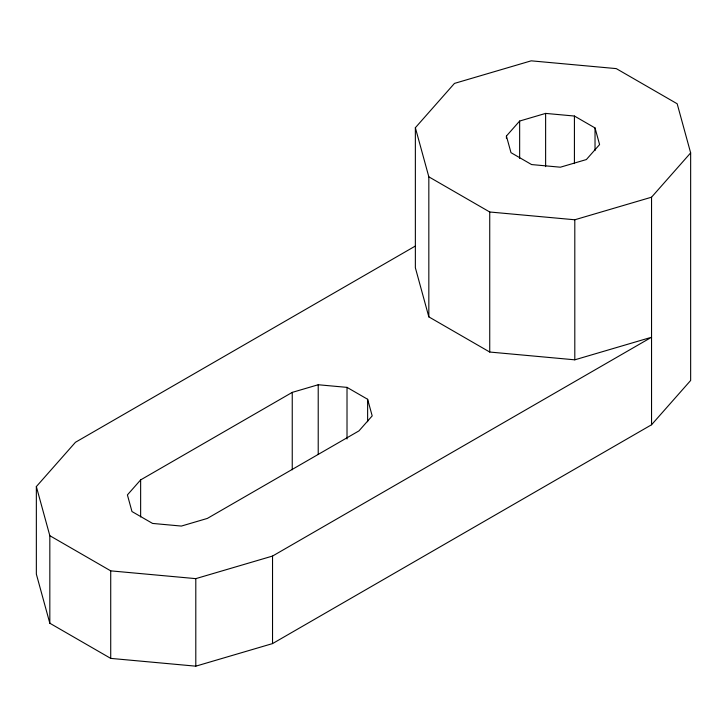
<?xml version="1.0" encoding="UTF-8"?>
<svg xmlns="http://www.w3.org/2000/svg" width="727" height="727" viewBox="0 0 727 727"><rect width="100%" height="100%" fill="white"/><g stroke="black" fill="none" stroke-linecap="round" stroke-linejoin="round"><path stroke-width="1.09" d="M36.35 486.581L49.827 535.699L110.722 570.859L195.799 578.637L272.534 556.064L651.546 337.246L574.803 359.82L489.734 352.041L428.83 316.872L415.362 267.763L415.362 127.716L454.466 83.405L531.201 60.832L616.278 68.611L677.173 103.77L690.65 152.888L690.65 380.466L651.546 424.768L272.534 643.595L195.799 666.168L110.722 658.389L49.827 623.23L36.35 574.112L36.35 486.581L75.454 442.28L415.19 246.135M140.638 479.911L127.407 494.905L131.969 511.535L152.579 523.431L181.377 526.066L207.349 518.424L358.956 430.893L372.188 415.899L367.626 399.277L347.015 387.373L318.217 384.747L292.245 392.38L140.638 479.911L140.638 516.942M506.419 136.04L519.651 121.045L545.623 113.403L574.421 116.038L595.031 127.943L599.593 144.564L586.362 159.558L560.381 167.201L531.591 164.566L510.981 152.661L506.419 136.04L506.419 138.303M415.362 127.716L428.83 176.834L489.734 211.993L574.803 219.772L651.546 197.199L690.65 152.888M651.546 197.199L651.546 424.768M595.031 127.943L595.031 150.58M574.803 219.772L574.803 359.82M574.421 116.038L574.421 163.593M545.623 113.403L545.623 166.619M519.651 121.045L519.651 158.413M489.734 211.993L489.734 352.041M428.83 176.834L428.83 316.872M367.626 399.277L367.626 421.724M347.015 387.373L347.015 438.999M318.217 384.747L318.217 454.32M292.245 392.38L292.245 469.815M272.534 556.064L272.534 643.595M195.799 578.637L195.799 666.168M110.722 570.859L110.722 658.389M49.827 535.699L49.827 623.23"/></g></svg>
